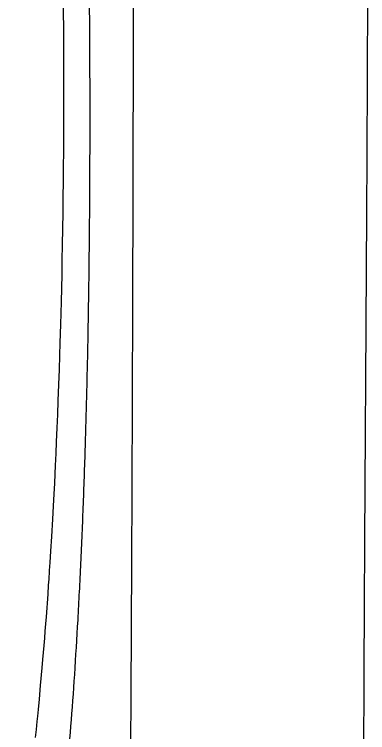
# Model space of a CAD drawing. Extents: x 943 to 1030, y 781 to 934.
# Drawn here: x 997.82 to 1000.8, y 838.68 to 844.74 of the extents above; entities that cross this region are included whole.
import ezdxf

# ---------------------------------------------------------------- set-up
doc = ezdxf.new("R2010")
doc.units = 0
doc.header["$MEASUREMENT"] = 0
doc.layers.add('1', color=4, linetype='Continuous')

# ---------------------------------------------------------------- blocks, each defined once
blk = doc.blocks.new('AIRA')
at = {"layer": '1', "color": 3, "linetype": 'Continuous', "lineweight": 25, "flags": 128}
blk.add_lwpolyline([(54.8199, 35.4785), (54.827, 35.5458), (54.8341, 35.6138), (54.8384, 35.6562), (54.8441, 35.7133), (54.8524, 35.7995), (54.8633, 35.9159), (54.8766, 36.0643), (54.8827, 36.1352), (54.8877, 36.1943), (54.8926, 36.2538), (54.8975, 36.3138), (54.9022, 36.3742), (54.907, 36.4349), (54.9116, 36.496), (54.9255, 36.6865), (54.9273, 36.7117), (54.9291, 36.737), (54.9308, 36.7623), (54.9325, 36.7877), (54.9343, 36.8131), (54.936, 36.8386), (54.9372, 36.8562), (54.9391, 36.8849), (54.9435, 36.9527), (54.9495, 37.0486), (54.9571, 37.1733), (54.9655, 37.3189), (54.9716, 37.4293), (54.9771, 37.5314), (54.9816, 37.6196), (54.9856, 37.7), (54.9891, 37.7723), (54.9937, 37.8712), (54.9981, 37.9699), (55.0033, 38.0894), (55.0078, 38.2016), (55.0123, 38.3162), (55.0173, 38.4533), (55.0217, 38.5809), (55.0255, 38.6983), (55.0288, 38.8052), (55.0333, 38.9606), (55.0383, 39.1526), (55.0435, 39.3819), (55.046, 39.5031), (55.0484, 39.6327), (55.0506, 39.771), (55.0525, 39.9023), (55.0536, 39.9847), (55.0561, 40.2179), (55.0581, 40.4912), (55.0584, 40.5496), (55.0586, 40.6097), (55.0589, 40.6713), (55.059, 40.7345), (55.0591, 40.7994), (55.0592, 40.8659), (55.0592, 40.934), (55.0591, 41.0037), (55.0574, 41.4301), (55.0539, 41.8108)], dxfattribs=at)
at = {"layer": '1', "color": 3, "linetype": 'Continuous', "lineweight": 25}
for points, knots in [([(54.642, 32.5748), (54.6647, 32.6434), (54.71, 32.7805), (54.7746, 33.03), (54.8365, 33.3116), (54.8949, 33.6281), (54.9496, 33.9764), (55.0004, 34.3567), (55.0452, 34.7516), (55.0847, 35.157), (55.1193, 35.5694), (55.1507, 36.0063), (55.1786, 36.4656), (55.2032, 36.9459), (55.2243, 37.4458), (55.242, 37.967), (55.2563, 38.5049), (55.2672, 39.0583), (55.2747, 39.6206), (55.279, 40.1945), (55.28, 40.7365), (55.2786, 41.2462), (55.2755, 41.7157), (55.2705, 42.1822), (55.2639, 42.6454), (55.2551, 43.1432), (55.2435, 43.6728), (55.2289, 44.2251), (55.2123, 44.7622), (55.1938, 45.2826), (55.1733, 45.7845), (55.1507, 46.2663), (55.1266, 46.7278), (55.1078, 47.0179), (55.0983, 47.1629)], [0, 0, 0, 0, 0.035706, 0.071362, 0.107271, 0.143156, 0.178889, 0.214416, 0.249944, 0.281136, 0.312378, 0.343787, 0.375257, 0.406385, 0.437647, 0.4689, 0.500384, 0.531454, 0.562705, 0.593463, 0.624751, 0.649744, 0.674913, 0.699706, 0.724473, 0.74964, 0.780895, 0.812291, 0.843395, 0.874668, 0.906169, 0.937319, 0.96867, 1, 1, 1, 1]), ([(57.5618, 46.7168), (57.5618, 46.7168), (57.5618, 46.7168), (57.5618, 46.7167), (57.5618, 46.7164), (57.5619, 46.7153), (57.562, 46.7108), (57.5627, 46.693), (57.564, 46.6568), (57.5662, 46.5978), (57.5689, 46.5193), (57.5722, 46.4201), (57.576, 46.3002), (57.5795, 46.1795), (57.5836, 46.0295), (57.5877, 45.87), (57.5915, 45.6989), (57.5948, 45.5418), (57.5976, 45.3889), (57.6004, 45.2229), (57.6031, 45.0479), (57.606, 44.8407), (57.6089, 44.595), (57.6116, 44.3309), (57.6137, 44.0689), (57.6158, 43.7388), (57.6175, 43.3237), (57.6183, 42.8241), (57.6182, 42.3545), (57.6174, 41.8858), (57.6158, 41.3433), (57.6139, 40.8878), (57.6123, 40.5592), (57.6117, 40.4378), (57.6113, 40.3415), (57.6109, 40.2642), (57.6104, 40.1883), (57.61, 40.1005), (57.6094, 39.9933), (57.6086, 39.8578), (57.6076, 39.6913), (57.6065, 39.4933), (57.6052, 39.2884), (57.604, 39.0907), (57.603, 38.9268), (57.6022, 38.7928), (57.6015, 38.6858), (57.6009, 38.5881), (57.6004, 38.5068), (57.5999, 38.4381), (57.5995, 38.3722), (57.5991, 38.3031), (57.5987, 38.2283), (57.5982, 38.1514), (57.5976, 38.0649), (57.5971, 37.9687), (57.5964, 37.8631), (57.5957, 37.7479), (57.5951, 37.6386), (57.5936, 37.4015), (57.5915, 37.0316), (57.5887, 36.5237), (57.5863, 36.0149), (57.5843, 35.5141), (57.5835, 35.1827), (57.583, 35.0172)], [0, 0, 0, 0, 0.000001, 0.000006, 0.00002, 0.000076, 0.000312, 0.001255, 0.004993, 0.010297, 0.017467, 0.026473, 0.03728, 0.049849, 0.058821, 0.077221, 0.09202, 0.103666, 0.118168, 0.131681, 0.146477, 0.163087, 0.184624, 0.208942, 0.229873, 0.250594, 0.291857, 0.333723, 0.375299, 0.409006, 0.450739, 0.510968, 0.523271, 0.533464, 0.541557, 0.547557, 0.552992, 0.560709, 0.56975, 0.580111, 0.595002, 0.611965, 0.630387, 0.647136, 0.662342, 0.672259, 0.681391, 0.689737, 0.697299, 0.702251, 0.707359, 0.714244, 0.720006, 0.726603, 0.734033, 0.742294, 0.751384, 0.761301, 0.772045, 0.779642, 0.822705, 0.868071, 0.912171, 0.956145, 1, 1, 1, 1]), ([(55.628, 46.134), (55.6288, 46.0654), (55.6305, 45.9237), (55.6327, 45.6998), (55.6348, 45.4592), (55.6366, 45.2023), (55.6381, 44.942), (55.6393, 44.7137), (55.6401, 44.5219), (55.6407, 44.3577), (55.6412, 44.1893), (55.6417, 44.0169), (55.6422, 43.8405), (55.6425, 43.6601), (55.643, 43.3892), (55.6433, 43.0187), (55.6434, 42.5409), (55.6433, 42.1539), (55.643, 41.8663), (55.6429, 41.6854), (55.6426, 41.5012), (55.6424, 41.314), (55.6421, 41.1247), (55.6418, 40.9335), (55.6412, 40.6165), (55.6402, 40.1677), (55.6386, 39.5822), (55.6367, 38.9768), (55.6346, 38.3571), (55.6319, 37.6754), (55.6288, 36.9499), (55.6251, 36.1927), (55.6224, 35.701), (55.621, 35.4595)], [0, 0, 0, 0, 0.02064, 0.042633, 0.06598, 0.090565, 0.116364, 0.139824, 0.15475, 0.169998, 0.185569, 0.201465, 0.217689, 0.234241, 0.251124, 0.292123, 0.335738, 0.381868, 0.398043, 0.41455, 0.43147, 0.44863, 0.465992, 0.483555, 0.50132, 0.55347, 0.607781, 0.664263, 0.72292, 0.782346, 0.857441, 0.929993, 1, 1, 1, 1])]:
    blk.add_open_spline(points, degree=3, knots=knots, dxfattribs=at)

msp = doc.modelspace()

# ---------------------------------------------------------------- block references
at = {"layer": '1'}
msp.add_blockref('AIRA', (943.1775, 803.1658), dxfattribs=at)

doc.saveas('drawing.dxf')
